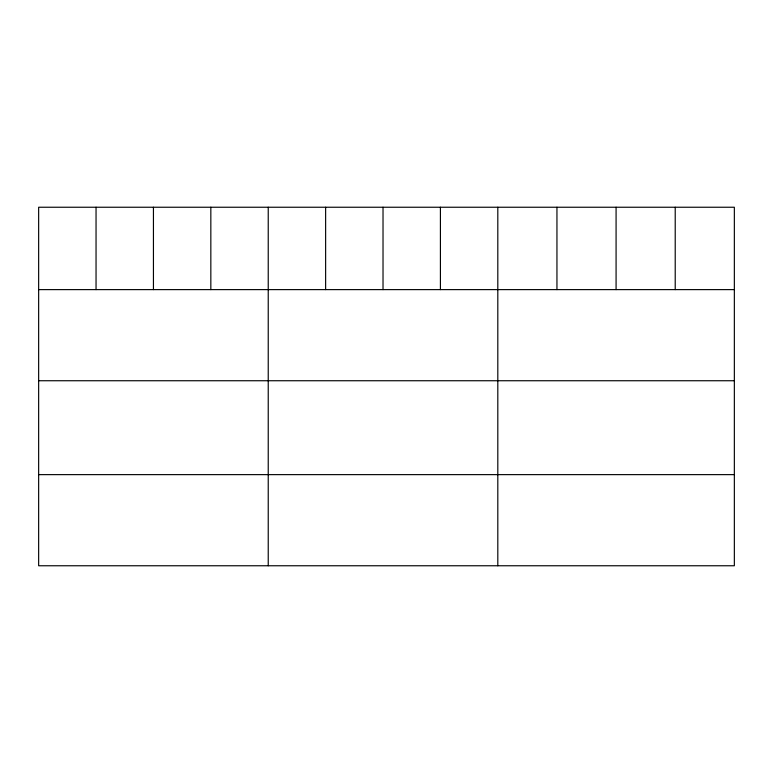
<?xml version="1.0" encoding="UTF-8"?>
<svg xmlns="http://www.w3.org/2000/svg" width="773" height="773" viewBox="0 0 773 773"><rect width="100%" height="100%" fill="white"/><g stroke="black" fill="none" stroke-linecap="round" stroke-linejoin="round"><path stroke-width="1.16" d="M734.35 289.614L734.35 565.759L38.65 565.759L38.65 207.241L734.35 207.241L734.35 289.614L38.65 289.614M38.65 380.741L734.35 380.741M38.65 474.632L734.35 474.632M675.216 207.241L675.216 289.614M616.081 207.241L616.081 289.614M556.947 207.241L556.947 289.614M497.812 207.241L497.812 565.759M440.417 207.241L440.417 289.614M383.022 207.241L383.022 289.614M325.626 207.241L325.626 289.614M268.231 207.241L268.231 565.759M210.836 207.241L210.836 289.614M153.441 207.241L153.441 289.614M96.045 207.241L96.045 289.614"/></g></svg>
